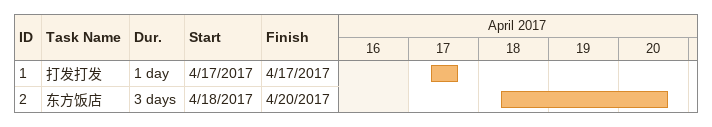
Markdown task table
| ID | Task | Duration | Start | Finish |
|---|---|---|---|---|
| 1 | 打发打发 | 1d | 2017-04-17 | 2017-04-17 |
| 2 | 东方饭店 | 3d | 2017-04-18 | 2017-04-20 |
